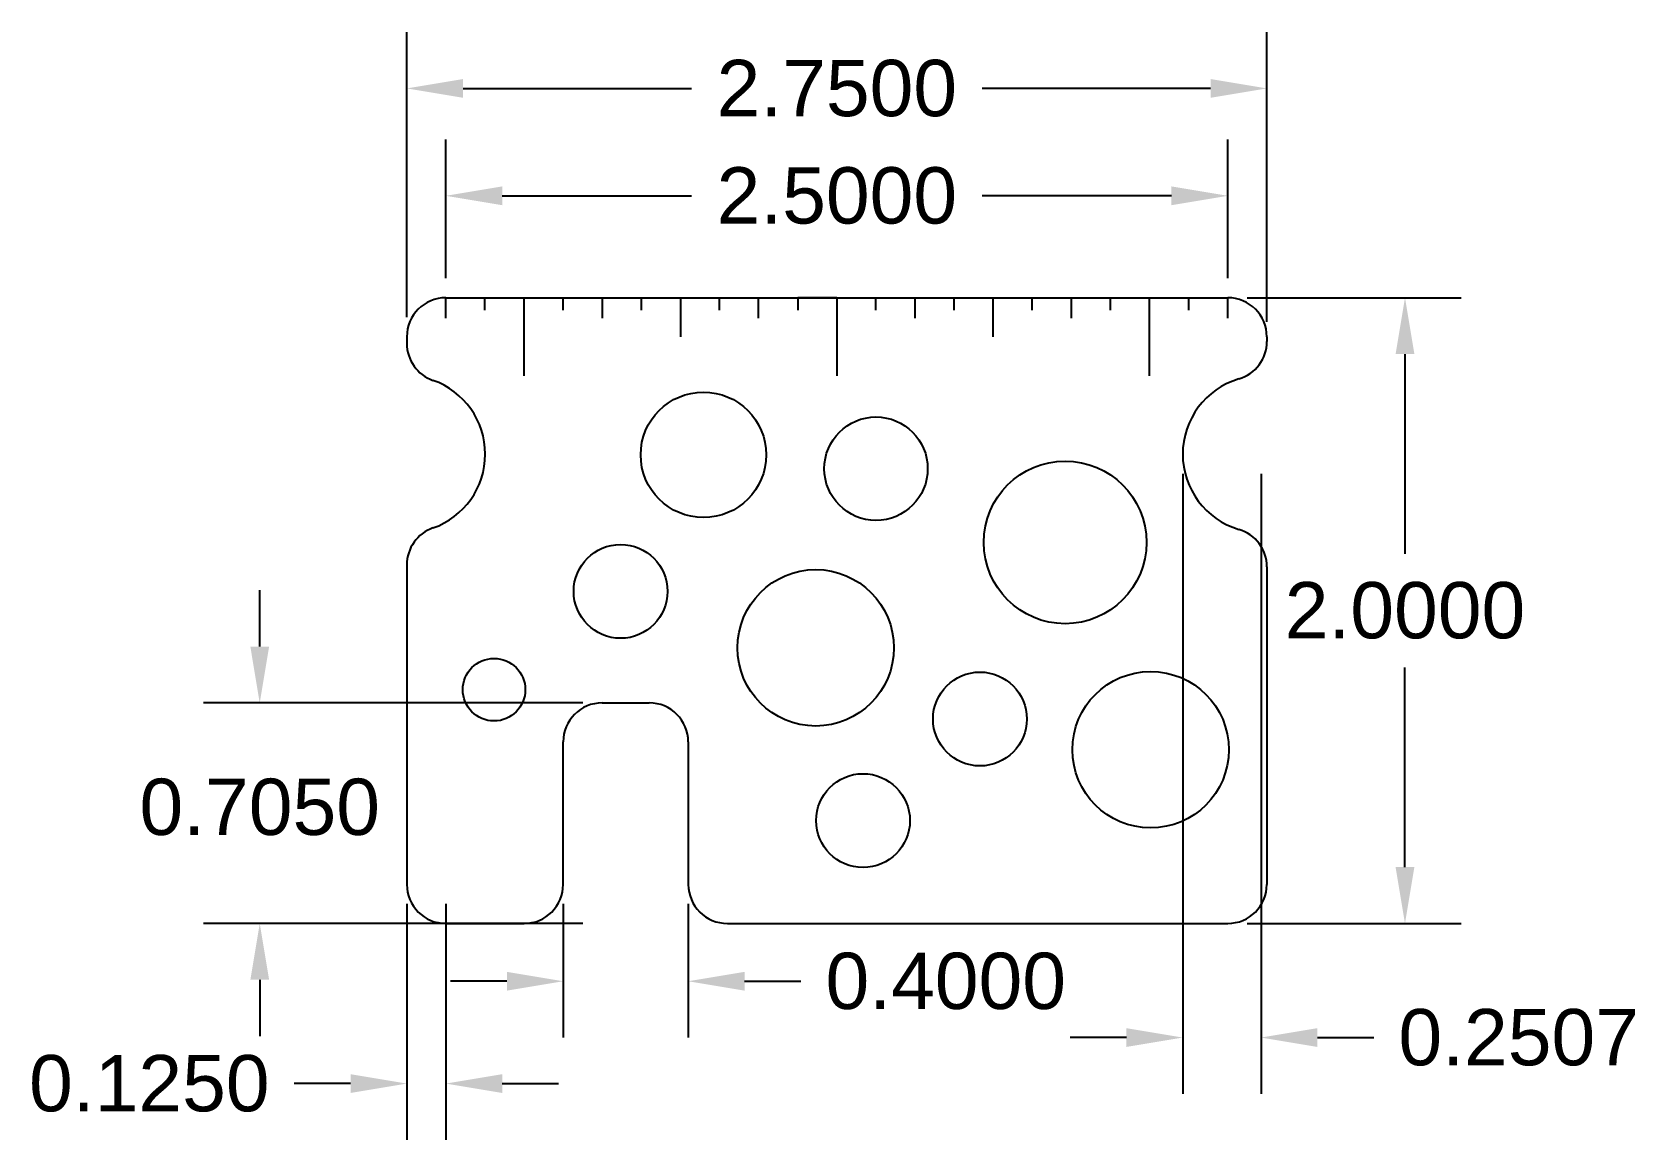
# Model space of a CAD drawing. Header units: inches. Extents: x 7.69 to 12.81, y 18.24 to 21.78.
import ezdxf

# ---------------------------------------------------------------- set-up
doc = ezdxf.new("R2010")
doc.units = ezdxf.units.IN
doc.header["$MEASUREMENT"] = 0
doc.styles.get("Standard").update_dxf_attribs({"font": 'arial.ttf'})
doc.dimstyles.get("Standard").update_dxf_attribs({"dimtxt": 0.18, "dimasz": 0.18, "dimexe": 0.18, "dimexo": 0.0625, "dimgap": 0.09, "dimtad": 0, "dimtih": 1, "dimtoh": 1, "dimdec": 4, "dimzin": 0, "dimdsep": 46, "dimtxsty": 'Standard', "dimcen": 0.09, "dimadec": 0, "dimazin": 0, "dimtfac": 1, "dimtdec": 4, "dimtofl": 0, "dimtmove": 0, "dimatfit": 3, "dimfxl": 1, "dimtolj": 1, "dimtzin": 0, "dimarcsym": 0})

# ---------------------------------------------------------------- blocks, each defined once
blk = doc.blocks.new('*D1')
at = {"color": 0, "lineweight": -2}
for p, q in [((8.8839, 20.8703), (8.8839, 21.7818)), ((11.6339, 20.8556), (11.6339, 21.7818)), ((9.0639, 21.6018), (9.794, 21.6018)), ((11.4539, 21.6018), (10.7237, 21.6018))]:
    blk.add_line(p, q, dxfattribs=at)
at = {"color": 0}
for points in [[(9.0639, 21.6318), (9.0639, 21.5718), (8.8839, 21.6018)], [(11.4539, 21.6318), (11.4539, 21.5718), (11.6339, 21.6018)]]:
    blk.add_solid(points, dxfattribs=at)
at = {"layer": 'Defpoints', "color": 0}
for p in [(11.6339, 21.6018), (8.8839, 20.8078), (11.6339, 20.7931)]:
    blk.add_point(p, dxfattribs=at)
at = {"color": 0, "insert": (10.2589, 21.6018), "char_height": 0.18, "attachment_point": 5}
blk.add_mtext('\\A1;2.7500', dxfattribs=at)
blk = doc.blocks.new('*D2')
at = {"color": 0, "lineweight": -2}
for p, q in [((9.0089, 20.9953), (9.0089, 21.4386)), ((11.5089, 20.9953), (11.5089, 21.4386)), ((9.1889, 21.2586), (9.794, 21.2586)), ((11.3289, 21.2586), (10.7237, 21.2586))]:
    blk.add_line(p, q, dxfattribs=at)
at = {"color": 0}
for points in [[(9.1889, 21.2886), (9.1889, 21.2286), (9.0089, 21.2586)], [(11.3289, 21.2886), (11.3289, 21.2286), (11.5089, 21.2586)]]:
    blk.add_solid(points, dxfattribs=at)
at = {"layer": 'Defpoints', "color": 0}
for p in [(11.5089, 21.2586), (9.0089, 20.9328), (11.5089, 20.9328)]:
    blk.add_point(p, dxfattribs=at)
at = {"color": 0, "insert": (10.2589, 21.2586), "char_height": 0.18, "attachment_point": 5}
blk.add_mtext('\\A1;2.5000', dxfattribs=at)
blk = doc.blocks.new('*D3')
at = {"color": 0, "lineweight": -2}
for p, q in [((11.5714, 20.9328), (12.2555, 20.9328)), ((12.0755, 20.7528), (12.0755, 20.1147)), ((12.0755, 19.1128), (12.0755, 19.7509)), ((11.5714, 18.9328), (12.2555, 18.9328))]:
    blk.add_line(p, q, dxfattribs=at)
at = {"color": 0}
for points in [[(12.0455, 20.7528), (12.1055, 20.7528), (12.0755, 20.9328)], [(12.0455, 19.1128), (12.1055, 19.1128), (12.0755, 18.9328)]]:
    blk.add_solid(points, dxfattribs=at)
at = {"layer": 'Defpoints', "color": 0}
for p in [(11.5089, 20.9328), (11.5089, 18.9328), (12.0755, 18.9328)]:
    blk.add_point(p, dxfattribs=at)
at = {"color": 0, "insert": (12.0755, 19.9328), "char_height": 0.18, "attachment_point": 5}
blk.add_mtext('\\A1;2.0000', dxfattribs=at)
blk = doc.blocks.new('*D4')
at = {"color": 0, "lineweight": -2}
for p, q in [((8.4136, 19.8178), (8.4136, 19.9978)), ((9.4464, 19.6378), (8.2336, 19.6378)), ((9.4464, 18.9328), (8.2336, 18.9328)), ((8.4136, 18.7528), (8.4136, 18.5728))]:
    blk.add_line(p, q, dxfattribs=at)
at = {"color": 0}
for points in [[(8.3836, 19.8178), (8.4436, 19.8178), (8.4136, 19.6378)], [(8.3836, 18.7528), (8.4436, 18.7528), (8.4136, 18.9328)]]:
    blk.add_solid(points, dxfattribs=at)
at = {"layer": 'Defpoints', "color": 0}
for p in [(9.5089, 19.6378), (8.4136, 18.9328), (9.5089, 18.9328)]:
    blk.add_point(p, dxfattribs=at)
at = {"color": 0, "insert": (8.4136, 19.3044), "char_height": 0.18, "attachment_point": 5}
blk.add_mtext('\\A1;0.7050', dxfattribs=at)
blk = doc.blocks.new('*D5')
at = {"color": 0, "lineweight": -2}
for p, q in [((9.3839, 18.9953), (9.3839, 18.5681)), ((9.7839, 18.9953), (9.7839, 18.5681)), ((9.2039, 18.7481), (9.0239, 18.7481)), ((9.9639, 18.7481), (10.1439, 18.7481))]:
    blk.add_line(p, q, dxfattribs=at)
at = {"color": 0}
for points in [[(9.2039, 18.7781), (9.2039, 18.7181), (9.3839, 18.7481)], [(9.9639, 18.7781), (9.9639, 18.7181), (9.7839, 18.7481)]]:
    blk.add_solid(points, dxfattribs=at)
at = {"layer": 'Defpoints', "color": 0}
for p in [(9.3839, 19.0578), (9.7839, 19.0578), (9.7839, 18.7481)]:
    blk.add_point(p, dxfattribs=at)
at = {"color": 0, "insert": (10.6072, 18.7481), "char_height": 0.18, "attachment_point": 5}
blk.add_mtext('\\A1;0.4000', dxfattribs=at)
blk = doc.blocks.new('*D18')
at = {"color": 0, "lineweight": -2}
for p, q in [((8.8839, 18.9953), (8.8839, 18.241)), ((9.0089, 18.9953), (9.0089, 18.241)), ((8.7039, 18.421), (8.5239, 18.421)), ((9.1889, 18.421), (9.3689, 18.421))]:
    blk.add_line(p, q, dxfattribs=at)
at = {"color": 0}
for points in [[(8.7039, 18.451), (8.7039, 18.391), (8.8839, 18.421)], [(9.1889, 18.451), (9.1889, 18.391), (9.0089, 18.421)]]:
    blk.add_solid(points, dxfattribs=at)
at = {"layer": 'Defpoints', "color": 0}
for p in [(8.8839, 19.0578), (9.0089, 19.0578), (8.8839, 18.421)]:
    blk.add_point(p, dxfattribs=at)
at = {"color": 0, "insert": (8.0606, 18.421), "char_height": 0.18, "attachment_point": 5}
blk.add_mtext('\\A1;0.1250', dxfattribs=at)
blk = doc.blocks.new('*D19')
at = {"color": 0, "lineweight": -2}
for p, q in [((11.3647, 20.3703), (11.3647, 18.3881)), ((11.6154, 20.3703), (11.6154, 18.3881)), ((11.1847, 18.5681), (11.0047, 18.5681)), ((11.7954, 18.5681), (11.9754, 18.5681))]:
    blk.add_line(p, q, dxfattribs=at)
at = {"color": 0}
for points in [[(11.1847, 18.5981), (11.1847, 18.5381), (11.3647, 18.5681)], [(11.7954, 18.5981), (11.7954, 18.5381), (11.6154, 18.5681)]]:
    blk.add_solid(points, dxfattribs=at)
at = {"layer": 'Defpoints', "color": 0}
for p in [(11.3647, 20.4328), (11.6154, 20.4328), (11.3647, 18.5681)]:
    blk.add_point(p, dxfattribs=at)
at = {"color": 0, "insert": (12.4391, 18.5681), "char_height": 0.18, "attachment_point": 5}
blk.add_mtext('\\A1;0.2507', dxfattribs=at)

msp = doc.modelspace()

# ---------------------------------------------------------------- linework, layer by layer
for p, q in [((9.00887, 20.93281), (11.50887, 20.93281)), ((9.00887, 20.86781), (9.00887, 20.93281)), ((9.13387, 20.89281), (9.13387, 20.93281)), ((9.25887, 20.68281), (9.25887, 20.93281)), ((9.38387, 20.89281), (9.38387, 20.93281)), ((9.50887, 20.93281), (9.50887, 20.86781)), ((9.63387, 20.89281), (9.63387, 20.93281)), ((9.75887, 20.93281), (9.75887, 20.80781)), ((9.88387, 20.89281), (9.88387, 20.93281)), ((10.00887, 20.86781), (10.00887, 20.93281)), ((10.25887, 20.93281), (10.13387, 20.93281)), ((10.13387, 20.93281), (10.13387, 20.89281)), ((10.25887, 20.93281), (10.25887, 20.68281)), ((10.38387, 20.89281), (10.38387, 20.93281)), ((10.50887, 20.86781), (10.50887, 20.93281)), ((10.63387, 20.89281), (10.63387, 20.93281)), ((10.75887, 20.80781), (10.75887, 20.93281)), ((10.88387, 20.89281), (10.88387, 20.93281)), ((11.00887, 20.86781), (11.00887, 20.93281)), ((11.13387, 20.89281), (11.13387, 20.93281)), ((11.25887, 20.68281), (11.25887, 20.93281)), ((11.38387, 20.89281), (11.38387, 20.93281)), ((11.50887, 20.86781), (11.50887, 20.93281)), ((8.88387, 20.80781), (8.88387, 20.78661)), ((11.63387, 20.80781), (11.63387, 20.79306)), ((8.88387, 20.07901), (8.88387, 19.05781)), ((11.63387, 20.07256), (11.63387, 19.05781)), ((9.50887, 19.63781), (9.65887, 19.63781)), ((9.38387, 19.05781), (9.38387, 19.51281)), ((9.78387, 19.51281), (9.78387, 19.05781)), ((9.00887, 18.93281), (9.25887, 18.93281)), ((9.90887, 18.93281), (11.50887, 18.93281)), ((10.00887, 18.93281), (10.13387, 18.93281)), ((10.13387, 18.93281), (11.50887, 18.93281))]:
    msp.add_line(p, q)
for centre, radius in [((9.83236, 20.43062), 0.20058), ((10.38402, 20.38633), 0.16526), ((10.98888, 20.15084), 0.26), ((9.56744, 19.99427), 0.15), ((10.19123, 19.8139), 0.25), ((9.16277, 19.67998), 0.1), ((10.71637, 19.58627), 0.15), ((11.26219, 19.48817), 0.25), ((10.34254, 19.26152), 0.15)]:
    msp.add_circle(centre, radius)
for centre, radius, start, end in [((9.00887, 20.80781), 0.125, 90, 180), ((11.50887, 20.80781), 0.125, 0, 90), ((9.00887, 20.78661), 0.125, 180, 250.64207), ((11.50887, 20.79306), 0.125, 286.47603, 0), ((8.88457, 20.43281), 0.25, 289.35793, 70.64207), ((11.61542, 20.43281), 0.25068, 106.47603, 253.52397), ((9.00887, 20.07901), 0.125, 109.35793, 180), ((11.50887, 20.07256), 0.125, 0, 73.52397), ((9.50887, 19.51281), 0.125, 90, 180), ((9.65887, 19.51281), 0.125, 0, 90), ((9.00887, 19.05781), 0.125, 180, 270), ((9.25887, 19.05781), 0.125, 270, 0), ((9.90887, 19.05781), 0.125, 180, 270), ((11.50887, 19.05781), 0.125, 270, 0)]:
    msp.add_arc(centre, radius, start, end)

# ---------------------------------------------------------------- dimensions: what is measured, and where the dimension line sits
for base, p1, p2, picture, middle in [((11.63387, 21.60184), (8.88387, 20.80781), (11.63387, 20.79306), '*D1', (10.25887, 21.60184)), ((11.50887, 21.25858), (9.00887, 20.93281), (11.50887, 20.93281), '*D2', (10.25887, 21.25858)), ((8.88387, 18.42098), (9.00887, 19.05781), (8.88387, 19.05781), '*D18', (8.06055, 18.42098)), ((9.78387, 18.74809), (9.38387, 19.05781), (9.78387, 19.05781), '*D5', (10.6072, 18.74809))]:
    dim = msp.add_linear_dim(base=base, p1=p1, p2=p2, dimstyle='Standard')
    dim.commit()
    dim.dimension.update_dxf_attribs({"geometry": picture, "text_midpoint": middle})
dim = msp.add_linear_dim(base=(12.07554, 18.93281), p1=(11.50887, 20.93281), p2=(11.50887, 18.93281), angle=90, dimstyle='Standard')
dim.commit()
dim.dimension.update_dxf_attribs({"geometry": '*D3', "text_midpoint": (12.07554, 19.93281)})
dim = msp.add_linear_dim(base=(11.36474, 18.56809), p1=(11.61542, 20.43281), p2=(11.36474, 20.43281), dimstyle='Standard')
dim.commit()
dim.dimension.update_dxf_attribs({"geometry": '*D19', "text_midpoint": (12.43905, 18.56809), "dimtype": 160})
dim = msp.add_linear_dim(base=(8.41361, 18.93281), p1=(9.50887, 19.63781), p2=(9.50887, 18.93281), angle=90, dimstyle='Standard')
dim.commit()
dim.dimension.update_dxf_attribs({"geometry": '*D4', "text_midpoint": (8.41361, 19.30443), "dimtype": 160})

doc.saveas('drawing.dxf')
